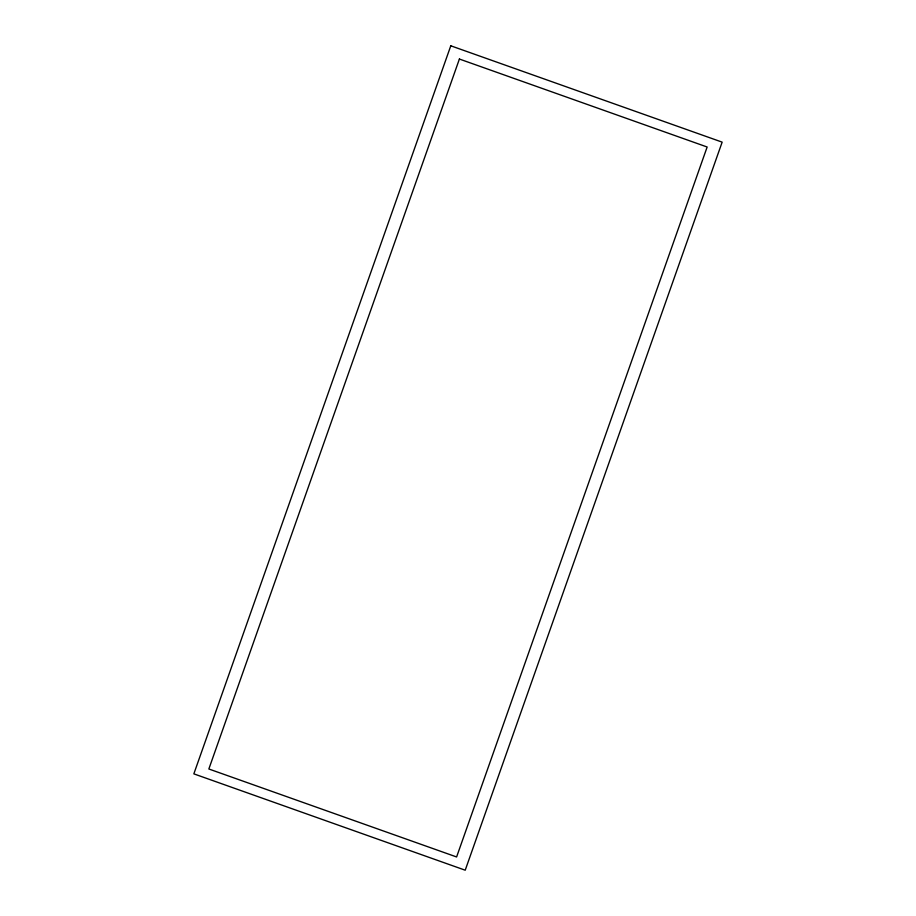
<?xml version="1.0" encoding="UTF-8"?>
<svg xmlns="http://www.w3.org/2000/svg" width="916" height="916" viewBox="0 0 916 916"><rect width="100%" height="100%" fill="white"/><g stroke="black" fill="none" stroke-linecap="round" stroke-linejoin="round"><path stroke-width="1.37" d="M450.786 45.8L193.849 773.86L465.214 870.2L722.152 142.14L450.786 45.8M459.397 59.036L208.848 768.993L456.603 856.964L707.152 147.007L459.397 59.036"/></g></svg>
